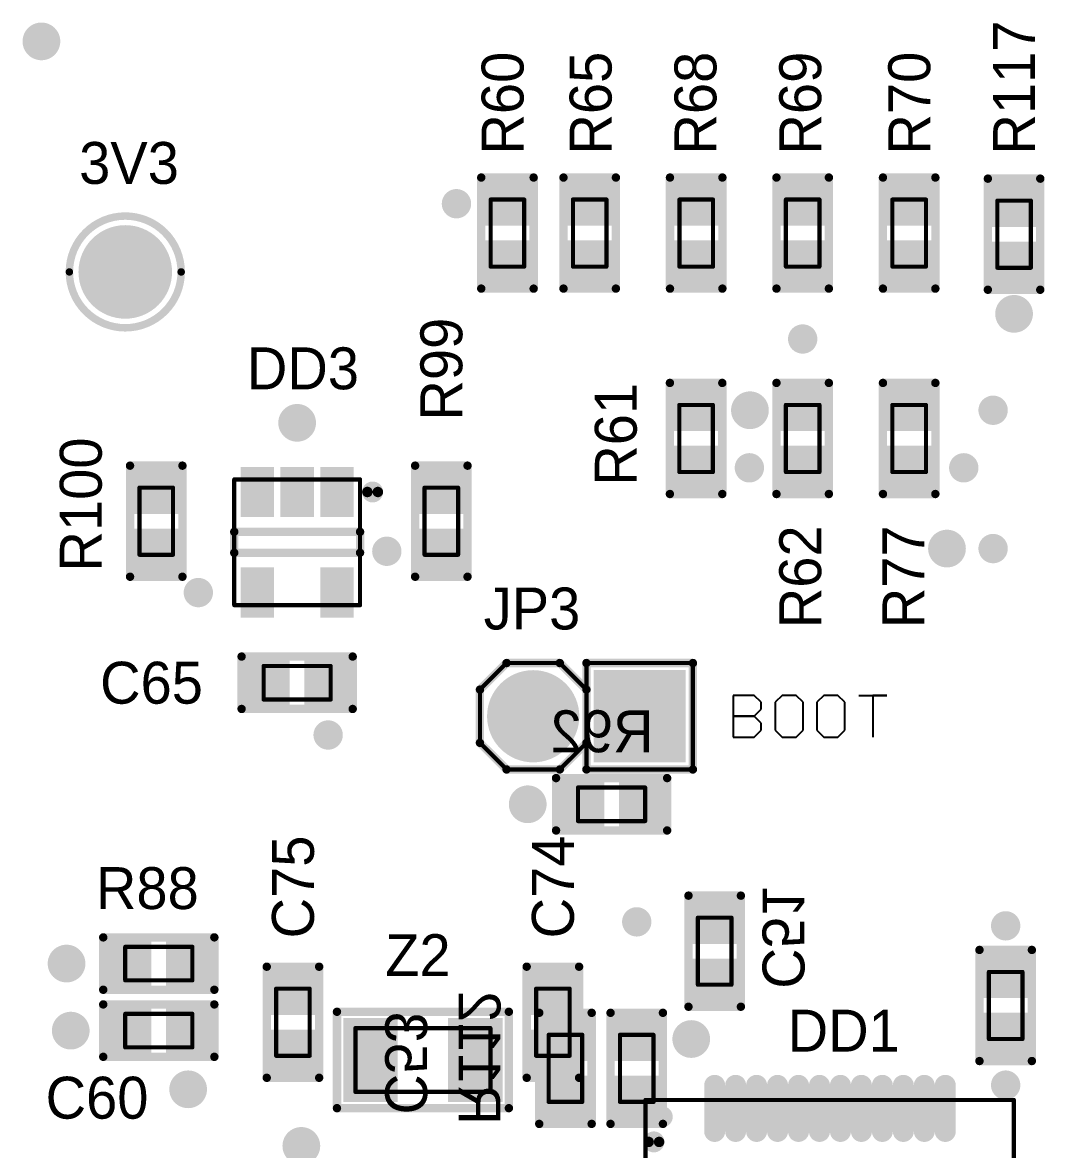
# Model space of a CAD drawing. Header units: millimetres. Extents: x 401 to 511, y 209 to 411.
# Drawn here: x 438.2 to 462.58, y 239.61 to 266.5 of the extents above; entities that cross this region are included whole.
import ezdxf

# ---------------------------------------------------------------- set-up
doc = ezdxf.new("R2010")
doc.units = ezdxf.units.MM
for name, color, linetype in [('BottomOverlay', 54, 'Continuous'), ('BottomSolder', 6, 'Continuous'), ('Mechanical1', 6, 'Continuous'), ('Mechanical2', 216, 'Continuous'), ('MultiLayer', 9, 'Continuous'), ('TopOverlay', 2, 'Continuous'), ('TopSolder', 216, 'Continuous')]:
    doc.layers.add(name, color=color, linetype=linetype)

msp = doc.modelspace()

# ---------------------------------------------------------------- linework, layer by layer
at = {"layer": 'BottomOverlay', "const_width": 0.2}
for points in [[(450.925, 247.223), (450.925, 248.473)], [(450.925, 248.473), (453.575, 248.473)], [(453.575, 247.223), (453.575, 248.473)], [(450.925, 247.223), (453.575, 247.223)], [(454.084, 243.018), (454.084, 245.668)], [(454.084, 245.668), (455.334, 245.668)], [(455.334, 243.018), (455.334, 245.668)], [(461.025, 244.373), (462.275, 244.373)], [(461.025, 241.723), (461.025, 244.373)], [(462.275, 241.723), (462.275, 244.373)], [(454.084, 243.018), (455.334, 243.018)], [(450.525, 242.873), (451.775, 242.873)], [(450.525, 240.223), (450.525, 242.873)], [(451.775, 240.223), (451.775, 242.873)], [(452.225, 240.223), (452.225, 242.873)], [(452.225, 242.873), (453.475, 242.873)], [(453.475, 240.223), (453.475, 242.873)], [(461.025, 241.723), (462.275, 241.723)], [(450.525, 240.223), (451.775, 240.223)], [(452.225, 240.223), (453.475, 240.223)]]:
    msp.add_lwpolyline(points, dxfattribs=at)
at = {"layer": 'BottomOverlay', "const_width": 0.1}
for points in [[(450.875, 248.473, 1), (450.975, 248.473, 1)], [(450.875, 248.473, 1), (450.975, 248.473, 1)], [(453.525, 248.473, 1), (453.625, 248.473, 1)], [(453.525, 248.473, 1), (453.625, 248.473, 1)], [(450.875, 247.223, 1), (450.975, 247.223, 1)], [(450.875, 247.223, 1), (450.975, 247.223, 1)], [(453.525, 247.223, 1), (453.625, 247.223, 1)], [(453.525, 247.223, 1), (453.625, 247.223, 1)], [(454.034, 245.668, 1), (454.134, 245.668, 1)], [(454.034, 245.668, 1), (454.134, 245.668, 1)], [(455.284, 245.668, 1), (455.384, 245.668, 1)], [(455.284, 245.668, 1), (455.384, 245.668, 1)], [(460.975, 244.373, 1), (461.075, 244.373, 1)], [(460.975, 244.373, 1), (461.075, 244.373, 1)], [(462.225, 244.373, 1), (462.325, 244.373, 1)], [(462.225, 244.373, 1), (462.325, 244.373, 1)], [(454.034, 243.018, 1), (454.134, 243.018, 1)], [(454.034, 243.018, 1), (454.134, 243.018, 1)], [(455.284, 243.018, 1), (455.384, 243.018, 1)], [(455.284, 243.018, 1), (455.384, 243.018, 1)], [(450.475, 242.873, 1), (450.575, 242.873, 1)], [(450.475, 242.873, 1), (450.575, 242.873, 1)], [(451.725, 242.873, 1), (451.825, 242.873, 1)], [(451.725, 242.873, 1), (451.825, 242.873, 1)], [(452.175, 242.873, 1), (452.275, 242.873, 1)], [(452.175, 242.873, 1), (452.275, 242.873, 1)], [(453.425, 242.873, 1), (453.525, 242.873, 1)], [(453.425, 242.873, 1), (453.525, 242.873, 1)], [(460.975, 241.723, 1), (461.075, 241.723, 1)], [(460.975, 241.723, 1), (461.075, 241.723, 1)], [(462.225, 241.723, 1), (462.325, 241.723, 1)], [(462.225, 241.723, 1), (462.325, 241.723, 1)], [(450.475, 240.223, 1), (450.575, 240.223, 1)], [(450.475, 240.223, 1), (450.575, 240.223, 1)], [(451.725, 240.223, 1), (451.825, 240.223, 1)], [(451.725, 240.223, 1), (451.825, 240.223, 1)], [(452.175, 240.223, 1), (452.275, 240.223, 1)], [(452.175, 240.223, 1), (452.275, 240.223, 1)], [(453.425, 240.223, 1), (453.525, 240.223, 1)], [(453.425, 240.223, 1), (453.525, 240.223, 1)]]:
    msp.add_lwpolyline(points, format="xyb", close=True, dxfattribs=at)
at = {"layer": 'BottomSolder'}
for points, const_width in [([(438.425, 266.048, 1), (438.875, 266.048, 1)], 0.45), ([(448.375, 262.175, 1), (448.725, 262.175, 1)], 0.35), ([(440.092, 260.548, 1), (441.208, 260.548, 1)], 1.116), ([(461.625, 259.548, 1), (462.075, 259.548, 1)], 0.45), ([(456.633, 258.948, 1), (456.983, 258.948, 1)], 0.35), ([(455.325, 257.248, 1), (455.775, 257.248, 1)], 0.45), ([(461.175, 257.248, 1), (461.525, 257.248, 1)], 0.35), ([(444.525, 256.948, 1), (444.975, 256.948, 1)], 0.45), ([(455.362, 255.875, 1), (455.712, 255.875, 1)], 0.35), ([(460.475, 255.875, 1), (460.825, 255.875, 1)], 0.35), ([(460.025, 253.948, 1), (460.475, 253.948, 1)], 0.45), ([(446.714, 253.884, 1), (447.064, 253.884, 1)], 0.35), ([(461.175, 253.948, 1), (461.525, 253.948, 1)], 0.35), ([(442.218, 252.898, 1), (442.568, 252.898, 1)], 0.35), ([(449.83, 249.948, 1), (450.93, 249.948, 1)], 1.1), ([(445.314, 249.501, 1), (445.664, 249.501, 1)], 0.35), ([(450.025, 247.848, 1), (450.475, 247.848, 1)], 0.45), ([(452.675, 245.043, 1), (453.025, 245.043, 1)], 0.35), ([(461.475, 244.948, 1), (461.825, 244.948, 1)], 0.35), ([(439.025, 244.048, 1), (439.475, 244.048, 1)], 0.45), ([(439.125, 242.448, 1), (439.575, 242.448, 1)], 0.45), ([(453.925, 242.248, 1), (454.375, 242.248, 1)], 0.45), ([(441.925, 241.048, 1), (442.375, 241.048, 1)], 0.45), ([(461.475, 241.148, 1), (461.825, 241.148, 1)], 0.35), ([(444.625, 239.698, 1), (445.075, 239.698, 1)], 0.45)]:
    msp.add_lwpolyline(points, format="xyb", close=True, dxfattribs=dict(at, const_width=const_width))
for points in [[(454.02, 251.048), (451.82, 251.048), (454.02, 248.848), (451.82, 248.848)], [(451.025, 248.373), (451.025, 247.323), (452.075, 248.373), (452.075, 247.323)], [(452.425, 248.373), (452.425, 247.323), (453.475, 248.373), (453.475, 247.323)], [(455.234, 245.568), (454.184, 245.568), (455.234, 244.518), (454.184, 244.518)], [(455.234, 244.168), (454.184, 244.168), (455.234, 243.118), (454.184, 243.118)], [(462.175, 244.273), (461.125, 244.273), (462.175, 243.223), (461.125, 243.223)], [(451.675, 242.773), (450.625, 242.773), (451.675, 241.723), (450.625, 241.723)], [(453.375, 242.773), (452.325, 242.773), (453.375, 241.723), (452.325, 241.723)], [(462.175, 242.873), (461.125, 242.873), (462.175, 241.823), (461.125, 241.823)], [(451.675, 241.373), (450.625, 241.373), (451.675, 240.323), (450.625, 240.323)], [(453.375, 241.373), (452.325, 241.373), (453.375, 240.323), (452.325, 240.323)]]:
    msp.add_solid(points, dxfattribs=at)
at = {"layer": 'Mechanical1', "const_width": 0.1}
for points in [[(449.366, 262.275), (450.166, 262.275)], [(449.366, 260.675), (449.366, 262.275)], [(450.166, 260.675), (450.166, 262.275)], [(451.328, 262.275), (452.128, 262.275)], [(451.328, 260.675), (451.328, 262.275)], [(452.128, 260.675), (452.128, 262.275)], [(453.868, 262.275), (454.668, 262.275)], [(453.868, 260.675), (453.868, 262.275)], [(454.668, 260.675), (454.668, 262.275)], [(456.408, 262.275), (457.208, 262.275)], [(456.408, 260.675), (456.408, 262.275)], [(457.208, 260.675), (457.208, 262.275)], [(458.948, 262.275), (459.748, 262.275)], [(458.948, 260.675), (458.948, 262.275)], [(459.748, 260.675), (459.748, 262.275)], [(461.45, 260.648), (461.45, 262.248)], [(461.45, 262.248), (462.25, 262.248)], [(462.25, 260.648), (462.25, 262.248)], [(449.366, 260.675), (450.166, 260.675)], [(451.328, 260.675), (452.128, 260.675)], [(453.868, 260.675), (454.668, 260.675)], [(456.408, 260.675), (457.208, 260.675)], [(458.948, 260.675), (459.748, 260.675)], [(461.45, 260.648), (462.25, 260.648)], [(453.866, 257.375), (454.666, 257.375)], [(453.866, 255.775), (453.866, 257.375)], [(454.666, 255.775), (454.666, 257.375)], [(456.408, 257.375), (457.208, 257.375)], [(456.408, 255.775), (456.408, 257.375)], [(457.208, 255.775), (457.208, 257.375)], [(458.948, 257.375), (459.748, 257.375)], [(458.948, 255.775), (458.948, 257.375)], [(459.748, 255.775), (459.748, 257.375)], [(453.866, 255.775), (454.666, 255.775)], [(456.408, 255.775), (457.208, 255.775)], [(458.948, 255.775), (459.748, 255.775)], [(440.989, 255.401), (441.789, 255.401)], [(440.989, 253.801), (440.989, 255.401)], [(441.789, 253.801), (441.789, 255.401)], [(443.25, 252.598), (443.25, 255.598)], [(443.25, 255.598), (446.25, 255.598)], [(446.25, 252.598), (446.25, 255.598)], [(447.789, 255.401), (448.589, 255.401)], [(447.789, 253.801), (447.789, 255.401)], [(448.589, 253.801), (448.589, 255.401)], [(440.989, 253.801), (441.789, 253.801)], [(447.789, 253.801), (448.589, 253.801)], [(443.25, 252.598), (446.25, 252.598)], [(443.95, 251.147), (445.55, 251.147)], [(443.95, 250.347), (443.95, 251.147)], [(445.55, 250.347), (445.55, 251.147)], [(449.11, 250.583), (449.745, 251.218)], [(449.745, 251.218), (451.015, 251.218)], [(451.015, 251.218), (451.65, 250.583)], [(451.65, 251.218), (454.19, 251.218)], [(451.65, 248.678), (451.65, 251.218)], [(454.19, 248.678), (454.19, 251.218)], [(449.11, 249.313), (449.11, 250.583)], [(443.95, 250.347), (445.55, 250.347)], [(449.11, 249.313), (449.745, 248.678)], [(451.015, 248.678), (451.65, 249.313)], [(449.745, 248.678), (451.015, 248.678)], [(451.65, 248.678), (454.19, 248.678)], [(440.65, 243.647), (440.65, 244.448)], [(440.65, 244.448), (442.25, 244.448)], [(442.25, 243.647), (442.25, 244.448)], [(440.65, 243.647), (442.25, 243.647)], [(444.25, 243.448), (445.05, 243.448)], [(444.25, 241.848), (444.25, 243.448)], [(445.05, 241.848), (445.05, 243.448)], [(450.45, 243.448), (451.25, 243.448)], [(450.45, 241.848), (450.45, 243.448)], [(451.25, 241.848), (451.25, 243.448)], [(440.65, 242.848), (442.25, 242.848)], [(440.65, 242.048), (440.65, 242.848)], [(442.25, 242.048), (442.25, 242.848)], [(446.14, 242.508), (449.36, 242.508)], [(446.14, 240.988), (446.14, 242.508)], [(449.36, 240.988), (449.36, 242.508)], [(440.65, 242.048), (442.25, 242.048)], [(444.25, 241.848), (445.05, 241.848)], [(450.45, 241.848), (451.25, 241.848)], [(446.14, 240.988), (449.36, 240.988)], [(453.059, 240.793), (461.845, 240.793)], [(453.059, 231.993), (453.059, 240.793)], [(461.845, 231.993), (461.845, 240.793)]]:
    msp.add_lwpolyline(points, dxfattribs=at)
at = {"layer": 'Mechanical1'}
for points, const_width in [([(449.341, 262.275, 1), (449.391, 262.275, 1)], 0.05), ([(449.341, 262.275, 1), (449.391, 262.275, 1)], 0.05), ([(450.141, 262.275, 1), (450.191, 262.275, 1)], 0.05), ([(450.141, 262.275, 1), (450.191, 262.275, 1)], 0.05), ([(451.303, 262.275, 1), (451.353, 262.275, 1)], 0.05), ([(451.303, 262.275, 1), (451.353, 262.275, 1)], 0.05), ([(452.103, 262.275, 1), (452.153, 262.275, 1)], 0.05), ([(452.103, 262.275, 1), (452.153, 262.275, 1)], 0.05), ([(453.843, 262.275, 1), (453.893, 262.275, 1)], 0.05), ([(453.843, 262.275, 1), (453.893, 262.275, 1)], 0.05), ([(454.643, 262.275, 1), (454.693, 262.275, 1)], 0.05), ([(454.643, 262.275, 1), (454.693, 262.275, 1)], 0.05), ([(456.383, 262.275, 1), (456.433, 262.275, 1)], 0.05), ([(456.383, 262.275, 1), (456.433, 262.275, 1)], 0.05), ([(457.183, 262.275, 1), (457.233, 262.275, 1)], 0.05), ([(457.183, 262.275, 1), (457.233, 262.275, 1)], 0.05), ([(458.923, 262.275, 1), (458.973, 262.275, 1)], 0.05), ([(458.923, 262.275, 1), (458.973, 262.275, 1)], 0.05), ([(459.723, 262.275, 1), (459.773, 262.275, 1)], 0.05), ([(459.723, 262.275, 1), (459.773, 262.275, 1)], 0.05), ([(461.425, 262.248, 1), (461.475, 262.248, 1)], 0.05), ([(461.425, 262.248, 1), (461.475, 262.248, 1)], 0.05), ([(462.225, 262.248, 1), (462.275, 262.248, 1)], 0.05), ([(462.225, 262.248, 1), (462.275, 262.248, 1)], 0.05), ([(449.341, 260.675, 1), (449.391, 260.675, 1)], 0.05), ([(449.341, 260.675, 1), (449.391, 260.675, 1)], 0.05), ([(450.141, 260.675, 1), (450.191, 260.675, 1)], 0.05), ([(450.141, 260.675, 1), (450.191, 260.675, 1)], 0.05), ([(451.303, 260.675, 1), (451.353, 260.675, 1)], 0.05), ([(451.303, 260.675, 1), (451.353, 260.675, 1)], 0.05), ([(452.103, 260.675, 1), (452.153, 260.675, 1)], 0.05), ([(452.103, 260.675, 1), (452.153, 260.675, 1)], 0.05), ([(453.843, 260.675, 1), (453.893, 260.675, 1)], 0.05), ([(453.843, 260.675, 1), (453.893, 260.675, 1)], 0.05), ([(454.643, 260.675, 1), (454.693, 260.675, 1)], 0.05), ([(454.643, 260.675, 1), (454.693, 260.675, 1)], 0.05), ([(456.383, 260.675, 1), (456.433, 260.675, 1)], 0.05), ([(456.383, 260.675, 1), (456.433, 260.675, 1)], 0.05), ([(457.183, 260.675, 1), (457.233, 260.675, 1)], 0.05), ([(457.183, 260.675, 1), (457.233, 260.675, 1)], 0.05), ([(458.923, 260.675, 1), (458.973, 260.675, 1)], 0.05), ([(458.923, 260.675, 1), (458.973, 260.675, 1)], 0.05), ([(459.723, 260.675, 1), (459.773, 260.675, 1)], 0.05), ([(459.723, 260.675, 1), (459.773, 260.675, 1)], 0.05), ([(461.425, 260.648, 1), (461.475, 260.648, 1)], 0.05), ([(461.425, 260.648, 1), (461.475, 260.648, 1)], 0.05), ([(462.225, 260.648, 1), (462.275, 260.648, 1)], 0.05), ([(462.225, 260.648, 1), (462.275, 260.648, 1)], 0.05), ([(453.841, 257.375, 1), (453.891, 257.375, 1)], 0.05), ([(453.841, 257.375, 1), (453.891, 257.375, 1)], 0.05), ([(454.641, 257.375, 1), (454.691, 257.375, 1)], 0.05), ([(454.641, 257.375, 1), (454.691, 257.375, 1)], 0.05), ([(456.383, 257.375, 1), (456.433, 257.375, 1)], 0.05), ([(456.383, 257.375, 1), (456.433, 257.375, 1)], 0.05), ([(457.183, 257.375, 1), (457.233, 257.375, 1)], 0.05), ([(457.183, 257.375, 1), (457.233, 257.375, 1)], 0.05), ([(458.923, 257.375, 1), (458.973, 257.375, 1)], 0.05), ([(458.923, 257.375, 1), (458.973, 257.375, 1)], 0.05), ([(459.723, 257.375, 1), (459.773, 257.375, 1)], 0.05), ([(459.723, 257.375, 1), (459.773, 257.375, 1)], 0.05), ([(453.841, 255.775, 1), (453.891, 255.775, 1)], 0.05), ([(453.841, 255.775, 1), (453.891, 255.775, 1)], 0.05), ([(454.641, 255.775, 1), (454.691, 255.775, 1)], 0.05), ([(454.641, 255.775, 1), (454.691, 255.775, 1)], 0.05), ([(456.383, 255.775, 1), (456.433, 255.775, 1)], 0.05), ([(456.383, 255.775, 1), (456.433, 255.775, 1)], 0.05), ([(457.183, 255.775, 1), (457.233, 255.775, 1)], 0.05), ([(457.183, 255.775, 1), (457.233, 255.775, 1)], 0.05), ([(458.923, 255.775, 1), (458.973, 255.775, 1)], 0.05), ([(458.923, 255.775, 1), (458.973, 255.775, 1)], 0.05), ([(459.723, 255.775, 1), (459.773, 255.775, 1)], 0.05), ([(459.723, 255.775, 1), (459.773, 255.775, 1)], 0.05), ([(440.964, 255.401, 1), (441.014, 255.401, 1)], 0.05), ([(440.964, 255.401, 1), (441.014, 255.401, 1)], 0.05), ([(441.764, 255.401, 1), (441.814, 255.401, 1)], 0.05), ([(441.764, 255.401, 1), (441.814, 255.401, 1)], 0.05), ([(443.225, 255.598, 1), (443.275, 255.598, 1)], 0.05), ([(443.225, 255.598, 1), (443.275, 255.598, 1)], 0.05), ([(445.725, 255.198, 1), (445.975, 255.198, 1)], 0.25), ([(446.225, 255.598, 1), (446.275, 255.598, 1)], 0.05), ([(446.225, 255.598, 1), (446.275, 255.598, 1)], 0.05), ([(447.764, 255.401, 1), (447.814, 255.401, 1)], 0.05), ([(447.764, 255.401, 1), (447.814, 255.401, 1)], 0.05), ([(448.564, 255.401, 1), (448.614, 255.401, 1)], 0.05), ([(448.564, 255.401, 1), (448.614, 255.401, 1)], 0.05), ([(440.964, 253.801, 1), (441.014, 253.801, 1)], 0.05), ([(440.964, 253.801, 1), (441.014, 253.801, 1)], 0.05), ([(441.764, 253.801, 1), (441.814, 253.801, 1)], 0.05), ([(441.764, 253.801, 1), (441.814, 253.801, 1)], 0.05), ([(447.764, 253.801, 1), (447.814, 253.801, 1)], 0.05), ([(447.764, 253.801, 1), (447.814, 253.801, 1)], 0.05), ([(448.564, 253.801, 1), (448.614, 253.801, 1)], 0.05), ([(448.564, 253.801, 1), (448.614, 253.801, 1)], 0.05), ([(443.225, 252.598, 1), (443.275, 252.598, 1)], 0.05), ([(443.225, 252.598, 1), (443.275, 252.598, 1)], 0.05), ([(446.225, 252.598, 1), (446.275, 252.598, 1)], 0.05), ([(446.225, 252.598, 1), (446.275, 252.598, 1)], 0.05), ([(443.925, 251.147, 1), (443.975, 251.147, 1)], 0.05), ([(443.925, 251.147, 1), (443.975, 251.147, 1)], 0.05), ([(445.525, 251.147, 1), (445.575, 251.147, 1)], 0.05), ([(445.525, 251.147, 1), (445.575, 251.147, 1)], 0.05), ([(449.72, 251.218, 1), (449.77, 251.218, 1)], 0.05), ([(449.72, 251.218, 1), (449.77, 251.218, 1)], 0.05), ([(450.99, 251.218, 1), (451.04, 251.218, 1)], 0.05), ([(450.99, 251.218, 1), (451.04, 251.218, 1)], 0.05), ([(451.625, 251.218, 1), (451.675, 251.218, 1)], 0.05), ([(451.625, 251.218, 1), (451.675, 251.218, 1)], 0.05), ([(454.165, 251.218, 1), (454.215, 251.218, 1)], 0.05), ([(454.165, 251.218, 1), (454.215, 251.218, 1)], 0.05), ([(449.085, 250.583, 1), (449.135, 250.583, 1)], 0.05), ([(449.085, 250.583, 1), (449.135, 250.583, 1)], 0.05), ([(451.625, 250.583, 1), (451.675, 250.583, 1)], 0.05), ([(443.925, 250.347, 1), (443.975, 250.347, 1)], 0.05), ([(443.925, 250.347, 1), (443.975, 250.347, 1)], 0.05), ([(445.525, 250.347, 1), (445.575, 250.347, 1)], 0.05), ([(445.525, 250.347, 1), (445.575, 250.347, 1)], 0.05), ([(449.085, 249.313, 1), (449.135, 249.313, 1)], 0.05), ([(449.085, 249.313, 1), (449.135, 249.313, 1)], 0.05), ([(451.625, 249.313, 1), (451.675, 249.313, 1)], 0.05), ([(449.72, 248.678, 1), (449.77, 248.678, 1)], 0.05), ([(449.72, 248.678, 1), (449.77, 248.678, 1)], 0.05), ([(450.99, 248.678, 1), (451.04, 248.678, 1)], 0.05), ([(450.99, 248.678, 1), (451.04, 248.678, 1)], 0.05), ([(451.625, 248.678, 1), (451.675, 248.678, 1)], 0.05), ([(451.625, 248.678, 1), (451.675, 248.678, 1)], 0.05), ([(454.165, 248.678, 1), (454.215, 248.678, 1)], 0.05), ([(454.165, 248.678, 1), (454.215, 248.678, 1)], 0.05), ([(440.625, 244.448, 1), (440.675, 244.448, 1)], 0.05), ([(440.625, 244.448, 1), (440.675, 244.448, 1)], 0.05), ([(442.225, 244.448, 1), (442.275, 244.448, 1)], 0.05), ([(442.225, 244.448, 1), (442.275, 244.448, 1)], 0.05), ([(440.625, 243.647, 1), (440.675, 243.647, 1)], 0.05), ([(440.625, 243.647, 1), (440.675, 243.647, 1)], 0.05), ([(442.225, 243.647, 1), (442.275, 243.647, 1)], 0.05), ([(442.225, 243.647, 1), (442.275, 243.647, 1)], 0.05), ([(444.225, 243.448, 1), (444.275, 243.448, 1)], 0.05), ([(444.225, 243.448, 1), (444.275, 243.448, 1)], 0.05), ([(445.025, 243.448, 1), (445.075, 243.448, 1)], 0.05), ([(445.025, 243.448, 1), (445.075, 243.448, 1)], 0.05), ([(450.425, 243.448, 1), (450.475, 243.448, 1)], 0.05), ([(450.425, 243.448, 1), (450.475, 243.448, 1)], 0.05), ([(451.225, 243.448, 1), (451.275, 243.448, 1)], 0.05), ([(451.225, 243.448, 1), (451.275, 243.448, 1)], 0.05), ([(440.625, 242.848, 1), (440.675, 242.848, 1)], 0.05), ([(440.625, 242.848, 1), (440.675, 242.848, 1)], 0.05), ([(442.225, 242.848, 1), (442.275, 242.848, 1)], 0.05), ([(442.225, 242.848, 1), (442.275, 242.848, 1)], 0.05), ([(446.115, 242.508, 1), (446.165, 242.508, 1)], 0.05), ([(446.115, 242.508, 1), (446.165, 242.508, 1)], 0.05), ([(449.335, 242.508, 1), (449.385, 242.508, 1)], 0.05), ([(449.335, 242.508, 1), (449.385, 242.508, 1)], 0.05), ([(440.625, 242.048, 1), (440.675, 242.048, 1)], 0.05), ([(440.625, 242.048, 1), (440.675, 242.048, 1)], 0.05), ([(442.225, 242.048, 1), (442.275, 242.048, 1)], 0.05), ([(442.225, 242.048, 1), (442.275, 242.048, 1)], 0.05), ([(444.225, 241.848, 1), (444.275, 241.848, 1)], 0.05), ([(444.225, 241.848, 1), (444.275, 241.848, 1)], 0.05), ([(445.025, 241.848, 1), (445.075, 241.848, 1)], 0.05), ([(445.025, 241.848, 1), (445.075, 241.848, 1)], 0.05), ([(450.425, 241.848, 1), (450.475, 241.848, 1)], 0.05), ([(450.425, 241.848, 1), (450.475, 241.848, 1)], 0.05), ([(451.225, 241.848, 1), (451.275, 241.848, 1)], 0.05), ([(451.225, 241.848, 1), (451.275, 241.848, 1)], 0.05), ([(446.115, 240.988, 1), (446.165, 240.988, 1)], 0.05), ([(446.115, 240.988, 1), (446.165, 240.988, 1)], 0.05), ([(449.335, 240.988, 1), (449.385, 240.988, 1)], 0.05), ([(449.335, 240.988, 1), (449.385, 240.988, 1)], 0.05), ([(453.034, 240.793, 1), (453.084, 240.793, 1)], 0.05), ([(453.034, 240.793, 1), (453.084, 240.793, 1)], 0.05), ([(453.334, 240.393, 1), (453.584, 240.393, 1)], 0.25), ([(461.82, 240.793, 1), (461.87, 240.793, 1)], 0.05), ([(461.82, 240.793, 1), (461.87, 240.793, 1)], 0.05)]:
    msp.add_lwpolyline(points, format="xyb", close=True, dxfattribs=dict(at, const_width=const_width))
at = {"layer": 'Mechanical2', "const_width": 0.1}
for points in [[(451.45, 247.447), (451.45, 248.248)], [(451.45, 248.248), (453.05, 248.248)], [(453.05, 247.447), (453.05, 248.248)], [(451.45, 247.447), (453.05, 247.447)], [(454.309, 243.543), (454.309, 245.143)], [(454.309, 245.143), (455.109, 245.143)], [(455.109, 243.543), (455.109, 245.143)], [(461.25, 243.848), (462.05, 243.848)], [(461.25, 242.248), (461.25, 243.848)], [(462.05, 242.248), (462.05, 243.848)], [(454.309, 243.543), (455.109, 243.543)], [(450.75, 242.348), (451.55, 242.348)], [(450.75, 240.748), (450.75, 242.348)], [(451.55, 240.748), (451.55, 242.348)], [(452.45, 240.748), (452.45, 242.348)], [(452.45, 242.348), (453.25, 242.348)], [(453.25, 240.748), (453.25, 242.348)], [(461.25, 242.248), (462.05, 242.248)], [(450.75, 240.748), (451.55, 240.748)], [(452.45, 240.748), (453.25, 240.748)]]:
    msp.add_lwpolyline(points, dxfattribs=at)
at = {"layer": 'Mechanical2', "const_width": 0.05}
for points in [[(451.425, 248.248, 1), (451.475, 248.248, 1)], [(451.425, 248.248, 1), (451.475, 248.248, 1)], [(453.025, 248.248, 1), (453.075, 248.248, 1)], [(453.025, 248.248, 1), (453.075, 248.248, 1)], [(451.425, 247.447, 1), (451.475, 247.447, 1)], [(451.425, 247.447, 1), (451.475, 247.447, 1)], [(453.025, 247.447, 1), (453.075, 247.447, 1)], [(453.025, 247.447, 1), (453.075, 247.447, 1)], [(454.284, 245.143, 1), (454.334, 245.143, 1)], [(454.284, 245.143, 1), (454.334, 245.143, 1)], [(455.084, 245.143, 1), (455.134, 245.143, 1)], [(455.084, 245.143, 1), (455.134, 245.143, 1)], [(461.225, 243.848, 1), (461.275, 243.848, 1)], [(461.225, 243.848, 1), (461.275, 243.848, 1)], [(462.025, 243.848, 1), (462.075, 243.848, 1)], [(462.025, 243.848, 1), (462.075, 243.848, 1)], [(454.284, 243.543, 1), (454.334, 243.543, 1)], [(454.284, 243.543, 1), (454.334, 243.543, 1)], [(455.084, 243.543, 1), (455.134, 243.543, 1)], [(455.084, 243.543, 1), (455.134, 243.543, 1)], [(450.725, 242.348, 1), (450.775, 242.348, 1)], [(450.725, 242.348, 1), (450.775, 242.348, 1)], [(451.525, 242.348, 1), (451.575, 242.348, 1)], [(451.525, 242.348, 1), (451.575, 242.348, 1)], [(452.425, 242.348, 1), (452.475, 242.348, 1)], [(452.425, 242.348, 1), (452.475, 242.348, 1)], [(453.225, 242.348, 1), (453.275, 242.348, 1)], [(453.225, 242.348, 1), (453.275, 242.348, 1)], [(461.225, 242.248, 1), (461.275, 242.248, 1)], [(461.225, 242.248, 1), (461.275, 242.248, 1)], [(462.025, 242.248, 1), (462.075, 242.248, 1)], [(462.025, 242.248, 1), (462.075, 242.248, 1)], [(450.725, 240.748, 1), (450.775, 240.748, 1)], [(450.725, 240.748, 1), (450.775, 240.748, 1)], [(451.525, 240.748, 1), (451.575, 240.748, 1)], [(451.525, 240.748, 1), (451.575, 240.748, 1)], [(452.425, 240.748, 1), (452.475, 240.748, 1)], [(452.425, 240.748, 1), (452.475, 240.748, 1)], [(453.225, 240.748, 1), (453.275, 240.748, 1)], [(453.225, 240.748, 1), (453.275, 240.748, 1)]]:
    msp.add_lwpolyline(points, format="xyb", close=True, dxfattribs=at)
at = {"layer": 'MultiLayer'}
for points, const_width in [([(438.475, 266.048, 1), (438.825, 266.048, 1)], 0.35), ([(448.375, 262.175, 1), (448.725, 262.175, 1)], 0.35), ([(440.142, 260.548, 1), (441.158, 260.548, 1)], 1.016), ([(461.675, 259.548, 1), (462.025, 259.548, 1)], 0.35), ([(456.633, 258.948, 1), (456.983, 258.948, 1)], 0.35), ([(455.375, 257.248, 1), (455.725, 257.248, 1)], 0.35), ([(461.175, 257.248, 1), (461.525, 257.248, 1)], 0.35), ([(444.575, 256.948, 1), (444.925, 256.948, 1)], 0.35), ([(455.362, 255.875, 1), (455.712, 255.875, 1)], 0.35), ([(460.475, 255.875, 1), (460.825, 255.875, 1)], 0.35), ([(446.714, 253.884, 1), (447.064, 253.884, 1)], 0.35), ([(460.075, 253.948, 1), (460.425, 253.948, 1)], 0.35), ([(461.175, 253.948, 1), (461.525, 253.948, 1)], 0.35), ([(442.218, 252.898, 1), (442.568, 252.898, 1)], 0.35), ([(449.88, 249.948, 1), (450.88, 249.948, 1)], 1), ([(445.314, 249.501, 1), (445.664, 249.501, 1)], 0.35), ([(450.075, 247.848, 1), (450.425, 247.848, 1)], 0.35), ([(452.675, 245.043, 1), (453.025, 245.043, 1)], 0.35), ([(461.475, 244.948, 1), (461.825, 244.948, 1)], 0.35), ([(439.075, 244.048, 1), (439.425, 244.048, 1)], 0.35), ([(439.175, 242.448, 1), (439.525, 242.448, 1)], 0.35), ([(453.975, 242.248, 1), (454.325, 242.248, 1)], 0.35), ([(461.475, 241.148, 1), (461.825, 241.148, 1)], 0.35), ([(441.975, 241.048, 1), (442.325, 241.048, 1)], 0.35), ([(444.675, 239.698, 1), (445.025, 239.698, 1)], 0.35)]:
    msp.add_lwpolyline(points, format="xyb", close=True, dxfattribs=dict(at, const_width=const_width))
msp.add_solid([(453.92, 250.948), (451.92, 250.948), (453.92, 248.948), (451.92, 248.948)], dxfattribs=at)
at = {"layer": 'TopOverlay'}
for p, q in [((455.15, 250.447), (455.15, 249.448)), ((455.65, 250.447), (455.15, 250.447)), ((455.816, 250.281), (455.65, 250.447)), ((456.316, 250.447), (456.15, 250.281)), ((456.65, 250.447), (456.316, 250.447)), ((456.816, 250.281), (456.65, 250.447)), ((457.316, 250.447), (457.149, 250.281)), ((457.649, 250.447), (457.316, 250.447)), ((457.816, 250.281), (457.649, 250.447)), ((458.149, 250.447), (458.815, 250.447)), ((458.815, 250.447), (458.482, 250.447)), ((458.482, 250.447), (458.482, 249.448)), ((455.65, 249.947), (455.816, 250.114)), ((455.816, 250.114), (455.816, 250.281)), ((456.15, 250.281), (456.15, 249.614)), ((456.816, 249.614), (456.816, 250.281)), ((457.149, 250.281), (457.149, 249.614)), ((457.816, 249.614), (457.816, 250.281)), ((455.65, 249.947), (455.15, 249.947)), ((455.15, 249.947), (455.65, 249.947)), ((455.816, 249.781), (455.65, 249.947)), ((455.816, 249.614), (455.816, 249.781)), ((455.65, 249.448), (455.816, 249.614)), ((456.15, 249.614), (456.316, 249.448)), ((456.65, 249.448), (456.816, 249.614)), ((457.149, 249.614), (457.316, 249.448)), ((457.649, 249.448), (457.816, 249.614)), ((455.15, 249.448), (455.65, 249.448)), ((456.316, 249.448), (456.65, 249.448)), ((457.316, 249.448), (457.649, 249.448))]:
    msp.add_line(p, q, dxfattribs=at)
at = {"layer": 'TopOverlay', "const_width": 0.2}
for points in [[(449.141, 262.8), (450.391, 262.8)], [(449.141, 260.15), (449.141, 262.8)], [(450.391, 260.15), (450.391, 262.8)], [(451.103, 262.8), (452.353, 262.8)], [(451.103, 260.15), (451.103, 262.8)], [(452.353, 260.15), (452.353, 262.8)], [(453.643, 262.8), (454.893, 262.8)], [(453.643, 260.15), (453.643, 262.8)], [(454.893, 260.15), (454.893, 262.8)], [(456.183, 262.8), (457.433, 262.8)], [(456.183, 260.15), (456.183, 262.8)], [(457.433, 260.15), (457.433, 262.8)], [(458.723, 262.8), (459.973, 262.8)], [(458.723, 260.15), (458.723, 262.8)], [(459.973, 260.15), (459.973, 262.8)], [(461.225, 260.123), (461.225, 262.773)], [(461.225, 262.773), (462.475, 262.773)], [(462.475, 260.123), (462.475, 262.773)], [(449.141, 260.15), (450.391, 260.15)], [(451.103, 260.15), (452.353, 260.15)], [(453.643, 260.15), (454.893, 260.15)], [(456.183, 260.15), (457.433, 260.15)], [(458.723, 260.15), (459.973, 260.15)], [(461.225, 260.123), (462.475, 260.123)], [(453.641, 257.9), (454.891, 257.9)], [(453.641, 255.25), (453.641, 257.9)], [(454.891, 255.25), (454.891, 257.9)], [(456.183, 257.9), (457.433, 257.9)], [(456.183, 255.25), (456.183, 257.9)], [(457.433, 255.25), (457.433, 257.9)], [(458.723, 257.9), (459.973, 257.9)], [(458.723, 255.25), (458.723, 257.9)], [(459.973, 255.25), (459.973, 257.9)], [(440.764, 255.926), (442.014, 255.926)], [(440.764, 253.276), (440.764, 255.926)], [(442.014, 253.276), (442.014, 255.926)], [(447.564, 255.926), (448.814, 255.926)], [(447.564, 253.276), (447.564, 255.926)], [(448.814, 253.276), (448.814, 255.926)], [(453.641, 255.25), (454.891, 255.25)], [(456.183, 255.25), (457.433, 255.25)], [(458.723, 255.25), (459.973, 255.25)], [(443.25, 254.348), (446.25, 254.348)], [(443.25, 253.848), (443.25, 254.348)], [(446.25, 253.848), (446.25, 254.348)], [(443.25, 253.848), (446.25, 253.848)], [(440.764, 253.276), (442.014, 253.276)], [(447.564, 253.276), (448.814, 253.276)], [(443.425, 251.372), (446.075, 251.372)], [(443.425, 250.122), (443.425, 251.372)], [(446.075, 250.122), (446.075, 251.372)], [(449.11, 250.583), (449.745, 251.218)], [(449.745, 251.218), (451.015, 251.218)], [(451.015, 251.218), (451.65, 250.583)], [(451.65, 248.678), (451.65, 251.218)], [(451.65, 251.218), (454.19, 251.218)], [(454.19, 248.678), (454.19, 251.218)], [(449.11, 249.313), (449.11, 250.583)], [(443.425, 250.122), (446.075, 250.122)], [(449.11, 249.313), (449.745, 248.678)], [(451.015, 248.678), (451.65, 249.313)], [(449.745, 248.678), (451.015, 248.678)], [(451.65, 248.678), (454.19, 248.678)], [(440.125, 243.423), (440.125, 244.673)], [(440.125, 244.673), (442.775, 244.673)], [(442.775, 243.423), (442.775, 244.673)], [(444.025, 243.973), (445.275, 243.973)], [(444.025, 241.323), (444.025, 243.973)], [(445.275, 241.323), (445.275, 243.973)], [(450.225, 243.973), (451.475, 243.973)], [(450.225, 241.323), (450.225, 243.973)], [(451.475, 241.323), (451.475, 243.973)], [(440.125, 243.423), (442.775, 243.423)], [(440.125, 243.073), (442.775, 243.073)], [(440.125, 241.823), (440.125, 243.073)], [(442.775, 241.823), (442.775, 243.073)], [(445.7, 240.598), (445.7, 242.898)], [(445.7, 242.898), (449.8, 242.898)], [(449.8, 240.598), (449.8, 242.898)], [(440.125, 241.823), (442.775, 241.823)], [(444.025, 241.323), (445.275, 241.323)], [(450.225, 241.323), (451.475, 241.323)], [(445.7, 240.598), (449.8, 240.598)]]:
    msp.add_lwpolyline(points, dxfattribs=at)
at = {"layer": 'TopOverlay'}
for points, const_width in [([(449.091, 262.8, 1), (449.191, 262.8, 1)], 0.1), ([(449.091, 262.8, 1), (449.191, 262.8, 1)], 0.1), ([(450.341, 262.8, 1), (450.441, 262.8, 1)], 0.1), ([(450.341, 262.8, 1), (450.441, 262.8, 1)], 0.1), ([(451.053, 262.8, 1), (451.153, 262.8, 1)], 0.1), ([(451.053, 262.8, 1), (451.153, 262.8, 1)], 0.1), ([(452.303, 262.8, 1), (452.403, 262.8, 1)], 0.1), ([(452.303, 262.8, 1), (452.403, 262.8, 1)], 0.1), ([(453.593, 262.8, 1), (453.693, 262.8, 1)], 0.1), ([(453.593, 262.8, 1), (453.693, 262.8, 1)], 0.1), ([(454.843, 262.8, 1), (454.943, 262.8, 1)], 0.1), ([(454.843, 262.8, 1), (454.943, 262.8, 1)], 0.1), ([(456.133, 262.8, 1), (456.233, 262.8, 1)], 0.1), ([(456.133, 262.8, 1), (456.233, 262.8, 1)], 0.1), ([(457.383, 262.8, 1), (457.483, 262.8, 1)], 0.1), ([(457.383, 262.8, 1), (457.483, 262.8, 1)], 0.1), ([(458.673, 262.8, 1), (458.773, 262.8, 1)], 0.1), ([(458.673, 262.8, 1), (458.773, 262.8, 1)], 0.1), ([(459.923, 262.8, 1), (460.023, 262.8, 1)], 0.1), ([(459.923, 262.8, 1), (460.023, 262.8, 1)], 0.1), ([(461.175, 262.773, 1), (461.275, 262.773, 1)], 0.1), ([(461.175, 262.773, 1), (461.275, 262.773, 1)], 0.1), ([(462.425, 262.773, 1), (462.525, 262.773, 1)], 0.1), ([(462.425, 262.773, 1), (462.525, 262.773, 1)], 0.1), ([(441.984, 260.548, 1), (439.317, 260.548, 1)], 0.178), ([(439.272, 260.548, 1), (439.361, 260.548, 1)], 0.0889), ([(441.939, 260.548, 1), (442.028, 260.548, 1)], 0.0889), ([(449.091, 260.15, 1), (449.191, 260.15, 1)], 0.1), ([(449.091, 260.15, 1), (449.191, 260.15, 1)], 0.1), ([(450.341, 260.15, 1), (450.441, 260.15, 1)], 0.1), ([(450.341, 260.15, 1), (450.441, 260.15, 1)], 0.1), ([(451.053, 260.15, 1), (451.153, 260.15, 1)], 0.1), ([(451.053, 260.15, 1), (451.153, 260.15, 1)], 0.1), ([(452.303, 260.15, 1), (452.403, 260.15, 1)], 0.1), ([(452.303, 260.15, 1), (452.403, 260.15, 1)], 0.1), ([(453.593, 260.15, 1), (453.693, 260.15, 1)], 0.1), ([(453.593, 260.15, 1), (453.693, 260.15, 1)], 0.1), ([(454.843, 260.15, 1), (454.943, 260.15, 1)], 0.1), ([(454.843, 260.15, 1), (454.943, 260.15, 1)], 0.1), ([(456.133, 260.15, 1), (456.233, 260.15, 1)], 0.1), ([(456.133, 260.15, 1), (456.233, 260.15, 1)], 0.1), ([(457.383, 260.15, 1), (457.483, 260.15, 1)], 0.1), ([(457.383, 260.15, 1), (457.483, 260.15, 1)], 0.1), ([(458.673, 260.15, 1), (458.773, 260.15, 1)], 0.1), ([(458.673, 260.15, 1), (458.773, 260.15, 1)], 0.1), ([(459.923, 260.15, 1), (460.023, 260.15, 1)], 0.1), ([(459.923, 260.15, 1), (460.023, 260.15, 1)], 0.1), ([(461.175, 260.123, 1), (461.275, 260.123, 1)], 0.1), ([(461.175, 260.123, 1), (461.275, 260.123, 1)], 0.1), ([(462.425, 260.123, 1), (462.525, 260.123, 1)], 0.1), ([(462.425, 260.123, 1), (462.525, 260.123, 1)], 0.1), ([(453.591, 257.9, 1), (453.691, 257.9, 1)], 0.1), ([(453.591, 257.9, 1), (453.691, 257.9, 1)], 0.1), ([(454.841, 257.9, 1), (454.941, 257.9, 1)], 0.1), ([(454.841, 257.9, 1), (454.941, 257.9, 1)], 0.1), ([(456.133, 257.9, 1), (456.233, 257.9, 1)], 0.1), ([(456.133, 257.9, 1), (456.233, 257.9, 1)], 0.1), ([(457.383, 257.9, 1), (457.483, 257.9, 1)], 0.1), ([(457.383, 257.9, 1), (457.483, 257.9, 1)], 0.1), ([(458.673, 257.9, 1), (458.773, 257.9, 1)], 0.1), ([(458.673, 257.9, 1), (458.773, 257.9, 1)], 0.1), ([(459.923, 257.9, 1), (460.023, 257.9, 1)], 0.1), ([(459.923, 257.9, 1), (460.023, 257.9, 1)], 0.1), ([(440.714, 255.926, 1), (440.814, 255.926, 1)], 0.1), ([(440.714, 255.926, 1), (440.814, 255.926, 1)], 0.1), ([(441.964, 255.926, 1), (442.064, 255.926, 1)], 0.1), ([(441.964, 255.926, 1), (442.064, 255.926, 1)], 0.1), ([(447.514, 255.926, 1), (447.614, 255.926, 1)], 0.1), ([(447.514, 255.926, 1), (447.614, 255.926, 1)], 0.1), ([(448.764, 255.926, 1), (448.864, 255.926, 1)], 0.1), ([(448.764, 255.926, 1), (448.864, 255.926, 1)], 0.1), ([(446.675, 255.298, 1), (446.425, 255.298, 1)], 0.25), ([(446.362, 255.298, 1), (446.487, 255.298, 1)], 0.125), ([(446.613, 255.298, 1), (446.737, 255.298, 1)], 0.125), ([(453.591, 255.25, 1), (453.691, 255.25, 1)], 0.1), ([(453.591, 255.25, 1), (453.691, 255.25, 1)], 0.1), ([(454.841, 255.25, 1), (454.941, 255.25, 1)], 0.1), ([(454.841, 255.25, 1), (454.941, 255.25, 1)], 0.1), ([(456.133, 255.25, 1), (456.233, 255.25, 1)], 0.1), ([(456.133, 255.25, 1), (456.233, 255.25, 1)], 0.1), ([(457.383, 255.25, 1), (457.483, 255.25, 1)], 0.1), ([(457.383, 255.25, 1), (457.483, 255.25, 1)], 0.1), ([(458.673, 255.25, 1), (458.773, 255.25, 1)], 0.1), ([(458.673, 255.25, 1), (458.773, 255.25, 1)], 0.1), ([(459.923, 255.25, 1), (460.023, 255.25, 1)], 0.1), ([(459.923, 255.25, 1), (460.023, 255.25, 1)], 0.1), ([(443.2, 254.348, 1), (443.3, 254.348, 1)], 0.1), ([(443.2, 254.348, 1), (443.3, 254.348, 1)], 0.1), ([(446.2, 254.348, 1), (446.3, 254.348, 1)], 0.1), ([(446.2, 254.348, 1), (446.3, 254.348, 1)], 0.1), ([(443.2, 253.848, 1), (443.3, 253.848, 1)], 0.1), ([(443.2, 253.848, 1), (443.3, 253.848, 1)], 0.1), ([(446.2, 253.848, 1), (446.3, 253.848, 1)], 0.1), ([(446.2, 253.848, 1), (446.3, 253.848, 1)], 0.1), ([(440.714, 253.276, 1), (440.814, 253.276, 1)], 0.1), ([(440.714, 253.276, 1), (440.814, 253.276, 1)], 0.1), ([(441.964, 253.276, 1), (442.064, 253.276, 1)], 0.1), ([(441.964, 253.276, 1), (442.064, 253.276, 1)], 0.1), ([(447.514, 253.276, 1), (447.614, 253.276, 1)], 0.1), ([(447.514, 253.276, 1), (447.614, 253.276, 1)], 0.1), ([(448.764, 253.276, 1), (448.864, 253.276, 1)], 0.1), ([(448.764, 253.276, 1), (448.864, 253.276, 1)], 0.1), ([(443.375, 251.372, 1), (443.475, 251.372, 1)], 0.1), ([(443.375, 251.372, 1), (443.475, 251.372, 1)], 0.1), ([(446.025, 251.372, 1), (446.125, 251.372, 1)], 0.1), ([(446.025, 251.372, 1), (446.125, 251.372, 1)], 0.1), ([(449.695, 251.218, 1), (449.795, 251.218, 1)], 0.1), ([(449.695, 251.218, 1), (449.795, 251.218, 1)], 0.1), ([(450.965, 251.218, 1), (451.065, 251.218, 1)], 0.1), ([(450.965, 251.218, 1), (451.065, 251.218, 1)], 0.1), ([(451.6, 251.218, 1), (451.7, 251.218, 1)], 0.1), ([(451.6, 251.218, 1), (451.7, 251.218, 1)], 0.1), ([(454.14, 251.218, 1), (454.24, 251.218, 1)], 0.1), ([(454.14, 251.218, 1), (454.24, 251.218, 1)], 0.1), ([(449.06, 250.583, 1), (449.16, 250.583, 1)], 0.1), ([(449.06, 250.583, 1), (449.16, 250.583, 1)], 0.1), ([(451.6, 250.583, 1), (451.7, 250.583, 1)], 0.1), ([(443.375, 250.122, 1), (443.475, 250.122, 1)], 0.1), ([(443.375, 250.122, 1), (443.475, 250.122, 1)], 0.1), ([(446.025, 250.122, 1), (446.125, 250.122, 1)], 0.1), ([(446.025, 250.122, 1), (446.125, 250.122, 1)], 0.1), ([(449.06, 249.313, 1), (449.16, 249.313, 1)], 0.1), ([(449.06, 249.313, 1), (449.16, 249.313, 1)], 0.1), ([(451.6, 249.313, 1), (451.7, 249.313, 1)], 0.1), ([(449.695, 248.678, 1), (449.795, 248.678, 1)], 0.1), ([(449.695, 248.678, 1), (449.795, 248.678, 1)], 0.1), ([(450.965, 248.678, 1), (451.065, 248.678, 1)], 0.1), ([(450.965, 248.678, 1), (451.065, 248.678, 1)], 0.1), ([(451.6, 248.678, 1), (451.7, 248.678, 1)], 0.1), ([(451.6, 248.678, 1), (451.7, 248.678, 1)], 0.1), ([(454.14, 248.678, 1), (454.24, 248.678, 1)], 0.1), ([(454.14, 248.678, 1), (454.24, 248.678, 1)], 0.1), ([(440.075, 244.673, 1), (440.175, 244.673, 1)], 0.1), ([(440.075, 244.673, 1), (440.175, 244.673, 1)], 0.1), ([(442.725, 244.673, 1), (442.825, 244.673, 1)], 0.1), ([(442.725, 244.673, 1), (442.825, 244.673, 1)], 0.1), ([(443.975, 243.973, 1), (444.075, 243.973, 1)], 0.1), ([(443.975, 243.973, 1), (444.075, 243.973, 1)], 0.1), ([(445.225, 243.973, 1), (445.325, 243.973, 1)], 0.1), ([(445.225, 243.973, 1), (445.325, 243.973, 1)], 0.1), ([(450.175, 243.973, 1), (450.275, 243.973, 1)], 0.1), ([(450.175, 243.973, 1), (450.275, 243.973, 1)], 0.1), ([(451.425, 243.973, 1), (451.525, 243.973, 1)], 0.1), ([(451.425, 243.973, 1), (451.525, 243.973, 1)], 0.1), ([(440.075, 243.423, 1), (440.175, 243.423, 1)], 0.1), ([(440.075, 243.423, 1), (440.175, 243.423, 1)], 0.1), ([(442.725, 243.423, 1), (442.825, 243.423, 1)], 0.1), ([(442.725, 243.423, 1), (442.825, 243.423, 1)], 0.1), ([(440.075, 243.073, 1), (440.175, 243.073, 1)], 0.1), ([(440.075, 243.073, 1), (440.175, 243.073, 1)], 0.1), ([(442.725, 243.073, 1), (442.825, 243.073, 1)], 0.1), ([(442.725, 243.073, 1), (442.825, 243.073, 1)], 0.1), ([(445.65, 242.898, 1), (445.75, 242.898, 1)], 0.1), ([(445.65, 242.898, 1), (445.75, 242.898, 1)], 0.1), ([(449.75, 242.898, 1), (449.85, 242.898, 1)], 0.1), ([(449.75, 242.898, 1), (449.85, 242.898, 1)], 0.1), ([(440.075, 241.823, 1), (440.175, 241.823, 1)], 0.1), ([(440.075, 241.823, 1), (440.175, 241.823, 1)], 0.1), ([(442.725, 241.823, 1), (442.825, 241.823, 1)], 0.1), ([(442.725, 241.823, 1), (442.825, 241.823, 1)], 0.1), ([(443.975, 241.323, 1), (444.075, 241.323, 1)], 0.1), ([(443.975, 241.323, 1), (444.075, 241.323, 1)], 0.1), ([(445.225, 241.323, 1), (445.325, 241.323, 1)], 0.1), ([(445.225, 241.323, 1), (445.325, 241.323, 1)], 0.1), ([(450.175, 241.323, 1), (450.275, 241.323, 1)], 0.1), ([(450.175, 241.323, 1), (450.275, 241.323, 1)], 0.1), ([(451.425, 241.323, 1), (451.525, 241.323, 1)], 0.1), ([(451.425, 241.323, 1), (451.525, 241.323, 1)], 0.1), ([(445.65, 240.598, 1), (445.75, 240.598, 1)], 0.1), ([(445.65, 240.598, 1), (445.75, 240.598, 1)], 0.1), ([(449.75, 240.598, 1), (449.85, 240.598, 1)], 0.1), ([(449.75, 240.598, 1), (449.85, 240.598, 1)], 0.1), ([(453.384, 239.793, 1), (453.134, 239.793, 1)], 0.25), ([(453.071, 239.793, 1), (453.196, 239.793, 1)], 0.125), ([(453.321, 239.793, 1), (453.446, 239.793, 1)], 0.125)]:
    msp.add_lwpolyline(points, format="xyb", close=True, dxfattribs=dict(at, const_width=const_width))
at = {"layer": 'TopSolder'}
for points, const_width in [([(438.425, 266.048, 1), (438.875, 266.048, 1)], 0.45), ([(448.375, 262.175, 1), (448.725, 262.175, 1)], 0.35), ([(440.092, 260.548, 1), (441.208, 260.548, 1)], 1.116), ([(461.625, 259.548, 1), (462.075, 259.548, 1)], 0.45), ([(456.633, 258.948, 1), (456.983, 258.948, 1)], 0.35), ([(455.325, 257.248, 1), (455.775, 257.248, 1)], 0.45), ([(461.175, 257.248, 1), (461.525, 257.248, 1)], 0.35), ([(444.525, 256.948, 1), (444.975, 256.948, 1)], 0.45), ([(455.362, 255.875, 1), (455.712, 255.875, 1)], 0.35), ([(460.475, 255.875, 1), (460.825, 255.875, 1)], 0.35), ([(460.025, 253.948, 1), (460.475, 253.948, 1)], 0.45), ([(446.714, 253.884, 1), (447.064, 253.884, 1)], 0.35), ([(461.175, 253.948, 1), (461.525, 253.948, 1)], 0.35), ([(442.218, 252.898, 1), (442.568, 252.898, 1)], 0.35), ([(449.83, 249.948, 1), (450.93, 249.948, 1)], 1.1), ([(445.314, 249.501, 1), (445.664, 249.501, 1)], 0.35), ([(450.025, 247.848, 1), (450.475, 247.848, 1)], 0.45), ([(452.675, 245.043, 1), (453.025, 245.043, 1)], 0.35), ([(461.475, 244.948, 1), (461.825, 244.948, 1)], 0.35), ([(439.025, 244.048, 1), (439.475, 244.048, 1)], 0.45), ([(439.125, 242.448, 1), (439.575, 242.448, 1)], 0.45), ([(453.925, 242.248, 1), (454.375, 242.248, 1)], 0.45), ([(441.925, 241.048, 1), (442.375, 241.048, 1)], 0.45), ([(461.475, 241.148, 1), (461.825, 241.148, 1)], 0.35), ([(454.584, 241.143, 1), (454.834, 241.143, 1)], 0.25), ([(455.084, 241.143, 1), (455.334, 241.143, 1)], 0.25), ([(455.584, 241.143, 1), (455.834, 241.143, 1)], 0.25), ([(456.084, 241.143, 1), (456.334, 241.143, 1)], 0.25), ([(456.584, 241.143, 1), (456.834, 241.143, 1)], 0.25), ([(457.084, 241.143, 1), (457.334, 241.143, 1)], 0.25), ([(457.584, 241.143, 1), (457.834, 241.143, 1)], 0.25), ([(458.084, 241.143, 1), (458.334, 241.143, 1)], 0.25), ([(458.584, 241.143, 1), (458.834, 241.143, 1)], 0.25), ([(459.084, 241.143, 1), (459.334, 241.143, 1)], 0.25), ([(459.584, 241.143, 1), (459.834, 241.143, 1)], 0.25), ([(460.084, 241.143, 1), (460.334, 241.143, 1)], 0.25), ([(444.625, 239.698, 1), (445.075, 239.698, 1)], 0.45), ([(454.584, 240.043, 1), (454.834, 240.043, 1)], 0.25), ([(455.084, 240.043, 1), (455.334, 240.043, 1)], 0.25), ([(455.584, 240.043, 1), (455.834, 240.043, 1)], 0.25), ([(456.084, 240.043, 1), (456.334, 240.043, 1)], 0.25), ([(456.584, 240.043, 1), (456.834, 240.043, 1)], 0.25), ([(457.084, 240.043, 1), (457.334, 240.043, 1)], 0.25), ([(457.584, 240.043, 1), (457.834, 240.043, 1)], 0.25), ([(458.084, 240.043, 1), (458.334, 240.043, 1)], 0.25), ([(458.584, 240.043, 1), (458.834, 240.043, 1)], 0.25), ([(459.084, 240.043, 1), (459.334, 240.043, 1)], 0.25), ([(459.584, 240.043, 1), (459.834, 240.043, 1)], 0.25), ([(460.084, 240.043, 1), (460.334, 240.043, 1)], 0.25)]:
    msp.add_lwpolyline(points, format="xyb", close=True, dxfattribs=dict(at, const_width=const_width))
at = {"layer": 'TopSolder', "const_width": 0.5}
for points in [[(454.709, 241.143), (454.709, 240.043)], [(455.209, 241.143), (455.209, 240.043)], [(455.709, 241.143), (455.709, 240.043)], [(456.209, 241.143), (456.209, 240.043)], [(456.709, 241.143), (456.709, 240.043)], [(457.209, 241.143), (457.209, 240.043)], [(457.709, 241.143), (457.709, 240.043)], [(458.209, 241.143), (458.209, 240.043)], [(458.709, 241.143), (458.709, 240.043)], [(459.209, 241.143), (459.209, 240.043)], [(459.709, 241.143), (459.709, 240.043)], [(460.209, 241.143), (460.209, 240.043)]]:
    msp.add_lwpolyline(points, dxfattribs=at)
at = {"layer": 'TopSolder'}
for points in [[(450.291, 262.7), (449.241, 262.7), (450.291, 261.65), (449.241, 261.65)], [(452.253, 262.7), (451.203, 262.7), (452.253, 261.65), (451.203, 261.65)], [(454.793, 262.7), (453.743, 262.7), (454.793, 261.65), (453.743, 261.65)], [(457.333, 262.7), (456.283, 262.7), (457.333, 261.65), (456.283, 261.65)], [(459.873, 262.7), (458.823, 262.7), (459.873, 261.65), (458.823, 261.65)], [(462.375, 262.673), (461.325, 262.673), (462.375, 261.623), (461.325, 261.623)], [(450.291, 261.3), (449.241, 261.3), (450.291, 260.25), (449.241, 260.25)], [(452.253, 261.3), (451.203, 261.3), (452.253, 260.25), (451.203, 260.25)], [(454.793, 261.3), (453.743, 261.3), (454.793, 260.25), (453.743, 260.25)], [(457.333, 261.3), (456.283, 261.3), (457.333, 260.25), (456.283, 260.25)], [(459.873, 261.3), (458.823, 261.3), (459.873, 260.25), (458.823, 260.25)], [(462.375, 261.273), (461.325, 261.273), (462.375, 260.223), (461.325, 260.223)], [(453.741, 256.75), (454.791, 256.75), (453.741, 257.8), (454.791, 257.8)], [(456.283, 256.75), (457.333, 256.75), (456.283, 257.8), (457.333, 257.8)], [(459.873, 257.8), (458.823, 257.8), (459.873, 256.75), (458.823, 256.75)], [(453.741, 255.35), (454.791, 255.35), (453.741, 256.4), (454.791, 256.4)], [(456.283, 255.35), (457.333, 255.35), (456.283, 256.4), (457.333, 256.4)], [(459.873, 256.4), (458.823, 256.4), (459.873, 255.35), (458.823, 255.35)], [(441.914, 255.826), (440.864, 255.826), (441.914, 254.776), (440.864, 254.776)], [(443.4, 254.698), (444.2, 254.698), (443.4, 255.898), (444.2, 255.898)], [(444.35, 254.698), (445.15, 254.698), (444.35, 255.898), (445.15, 255.898)], [(445.3, 254.698), (446.1, 254.698), (445.3, 255.898), (446.1, 255.898)], [(448.714, 255.826), (447.664, 255.826), (448.714, 254.776), (447.664, 254.776)], [(441.914, 254.426), (440.864, 254.426), (441.914, 253.376), (440.864, 253.376)], [(448.714, 254.426), (447.664, 254.426), (448.714, 253.376), (447.664, 253.376)], [(443.4, 252.298), (444.2, 252.298), (443.4, 253.498), (444.2, 253.498)], [(445.3, 252.298), (446.1, 252.298), (445.3, 253.498), (446.1, 253.498)], [(443.525, 251.272), (443.525, 250.222), (444.575, 251.272), (444.575, 250.222)], [(444.925, 251.272), (444.925, 250.222), (445.975, 251.272), (445.975, 250.222)], [(454.02, 251.048), (451.82, 251.048), (454.02, 248.848), (451.82, 248.848)], [(440.225, 244.573), (440.225, 243.523), (441.275, 244.573), (441.275, 243.523)], [(441.625, 244.573), (441.625, 243.523), (442.675, 244.573), (442.675, 243.523)], [(445.175, 243.873), (444.125, 243.873), (445.175, 242.823), (444.125, 242.823)], [(451.375, 243.873), (450.325, 243.873), (451.375, 242.823), (450.325, 242.823)], [(441.275, 241.923), (441.275, 242.973), (440.225, 241.923), (440.225, 242.973)], [(442.675, 241.923), (442.675, 242.973), (441.625, 241.923), (441.625, 242.973)], [(445.85, 240.748), (447.15, 240.748), (445.85, 242.748), (447.15, 242.748)], [(448.35, 240.748), (449.65, 240.748), (448.35, 242.748), (449.65, 242.748)], [(445.175, 242.473), (444.125, 242.473), (445.175, 241.423), (444.125, 241.423)], [(451.375, 242.473), (450.325, 242.473), (451.375, 241.423), (450.325, 241.423)]]:
    msp.add_solid(points, dxfattribs=at)

# ---------------------------------------------------------------- texts
at = {"layer": 'BottomOverlay', "text_generation_flag": 2}
msp.add_text('R92', height=1, dxfattribs=at).set_placement((453.25, 249.089))
for s, p in [('C51', (455.85, 243.448)), ('R112', (448.6, 240.198)), ('C53', (446.85, 240.448))]:
    msp.add_text(s, height=1, rotation=270, dxfattribs=at).set_placement(p)
at = {"layer": 'TopOverlay'}
for s, p in [('R117', (462.35, 263.348)), ('R60', (450.15, 263.348)), ('R65', (452.25, 263.348)), ('R68', (454.75, 263.348)), ('R69', (457.25, 263.348)), ('R70', (459.85, 263.348)), ('R99', (448.689, 257.001)), ('R61', (452.85, 255.448)), ('R100', (440.089, 253.401)), ('R62', (457.25, 252.048)), ('R77', (459.709, 252.048)), ('C75', (445.15, 244.648)), ('C74', (451.35, 244.648))]:
    msp.add_text(s, height=1, rotation=90, dxfattribs=at).set_placement(p)
for s, p in [('3V3', (439.55, 262.648)), ('DD3', (443.55, 257.748)), ('JP3', (449.199, 252.019)), ('C65', (440.05, 250.248)), ('R88', (439.95, 245.348)), ('Z2', (446.85, 243.748)), ('DD1', (456.45, 241.948)), ('C60', (438.75, 240.348))]:
    msp.add_text(s, height=1, dxfattribs=at).set_placement(p)

doc.saveas('drawing.dxf')
